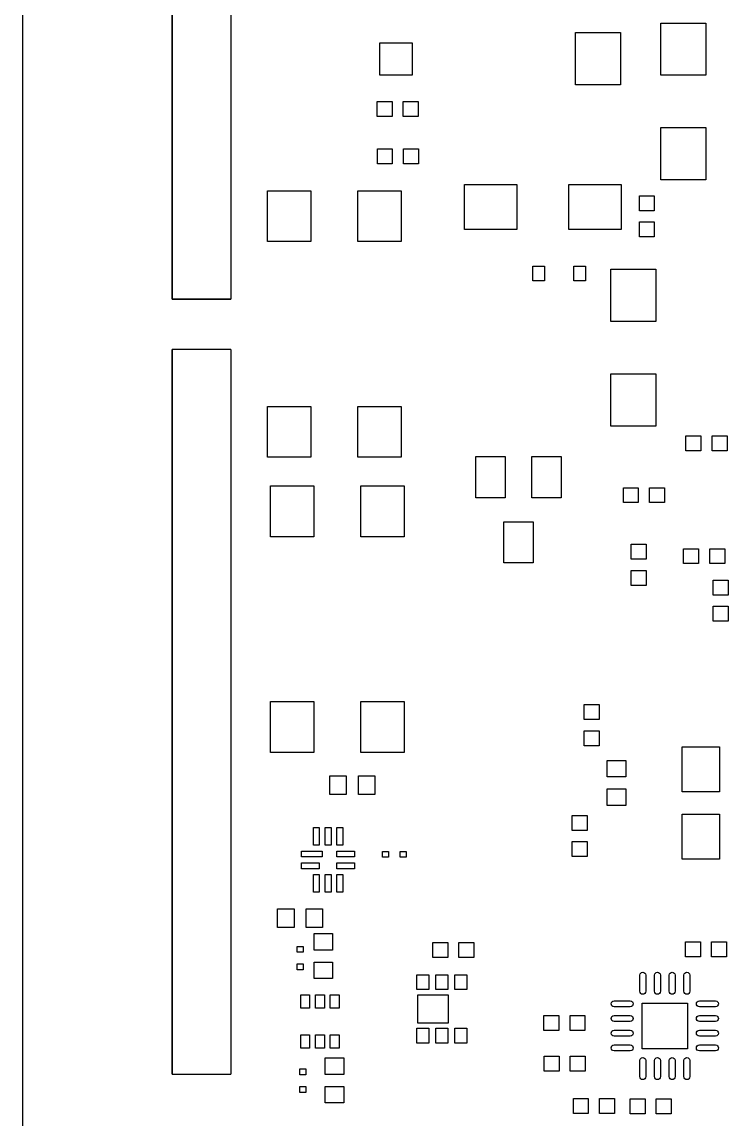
# Model space of a CAD drawing. Extents: x -29 to 115, y -38 to 102.
# Drawn here: x -7.11 to 16.9, y 36.96 to 74.25 of the extents above; entities that cross this region are included whole.
import ezdxf

# ---------------------------------------------------------------- set-up
doc = ezdxf.new("R2010")
doc.units = 0
doc.layers.add('BG_OUTLINE', color=254, linetype='CONTINUOUS')
doc.layers.add('PIN_PASTEMASK_TOP', color=85, linetype='CONTINUOUS')

msp = doc.modelspace()

# ---------------------------------------------------------------- linework, layer by layer
at = {"layer": 'BG_OUTLINE', "const_width": 0.0508}
for points in [[(-7.079996, 98.552), (-7.079996, 3.048)], [(-1.999996, 89.2302), (-1.999996, 64.8208)], [(0, 89.2302), (0, 64.8208)], [(-1.999996, 64.8208), (0, 64.8208)], [(-1.999996, 63.119), (-1.999996, 38.481)], [(-1.999996, 63.119), (0, 63.119)], [(0, 63.119), (0, 38.481)], [(-1.999996, 38.481), (0, 38.481)]]:
    msp.add_lwpolyline(points, dxfattribs=at)
at = {"layer": 'PIN_PASTEMASK_TOP'}
for points in [[(14.618487, 72.430792), (14.618487, 74.208792), (16.142487, 74.208792), (16.142487, 72.430792)], [(11.720297, 72.112505), (11.720297, 73.890505), (13.244297, 73.890505), (13.244297, 72.112505)], [(5.061395, 73.540404), (6.161392, 73.540404), (6.161392, 72.440406), (5.061395, 72.440406)], [(4.972101, 71.541335), (5.480101, 71.541335), (5.480101, 71.033335), (4.972101, 71.033335)], [(5.861101, 71.541335), (6.369101, 71.541335), (6.369101, 71.033335), (5.861101, 71.033335)], [(14.618487, 68.874792), (14.618487, 70.652792), (16.142487, 70.652792), (16.142487, 68.874792)], [(5.487111, 69.425795), (4.979111, 69.425795), (4.979111, 69.933795), (5.487111, 69.933795)], [(6.376111, 69.425795), (5.868111, 69.425795), (5.868111, 69.933795), (6.376111, 69.933795)], [(7.93811, 68.717058), (9.71611, 68.717058), (9.71611, 67.193058), (7.93811, 67.193058)], [(11.49411, 68.717058), (13.27211, 68.717058), (13.27211, 67.193058), (11.49411, 67.193058)], [(1.243914, 68.504994), (2.717114, 68.504994), (2.717114, 66.777794), (1.243914, 66.777794)], [(4.317111, 68.504994), (5.790311, 68.504994), (5.790311, 66.777794), (4.317111, 66.777794)], [(14.395399, 68.337811), (14.395399, 67.829811), (13.887399, 67.829811), (13.887399, 68.337811)], [(14.395399, 67.448811), (14.395399, 66.940811), (13.887399, 66.940811), (13.887399, 67.448811)], [(10.661193, 65.947404), (10.661193, 65.447405), (10.261194, 65.447405), (10.261194, 65.947404)], [(12.06119, 65.947404), (12.06119, 65.447405), (11.661191, 65.447405), (11.661191, 65.947404)], [(14.44531, 65.845207), (14.44531, 64.067207), (12.92131, 64.067207), (12.92131, 65.845207)], [(14.44531, 62.289207), (14.44531, 60.511207), (12.92131, 60.511207), (12.92131, 62.289207)], [(1.243914, 61.177805), (2.717114, 61.177805), (2.717114, 59.450605), (1.243914, 59.450605)], [(4.317111, 61.177805), (5.790311, 61.177805), (5.790311, 59.450605), (4.317111, 59.450605)], [(15.978734, 59.674049), (15.470734, 59.674049), (15.470734, 60.182049), (15.978734, 60.182049)], [(16.867734, 59.674049), (16.359734, 59.674049), (16.359734, 60.182049), (16.867734, 60.182049)], [(9.320911, 59.471306), (9.320911, 58.074306), (8.330311, 58.074306), (8.330311, 59.471306)], [(11.225911, 59.471306), (11.225911, 58.074306), (10.235311, 58.074306), (10.235311, 59.471306)], [(2.820492, 56.747283), (1.347292, 56.747283), (1.347292, 58.474483), (2.820492, 58.474483)], [(5.893689, 56.747283), (4.420489, 56.747283), (4.420489, 58.474483), (5.893689, 58.474483)], [(13.343026, 58.415733), (13.851026, 58.415733), (13.851026, 57.907733), (13.343026, 57.907733)], [(14.232026, 58.415733), (14.740026, 58.415733), (14.740026, 57.907733), (14.232026, 57.907733)], [(10.273411, 57.261506), (10.273411, 55.864506), (9.282811, 55.864506), (9.282811, 57.261506)], [(14.114882, 56.493562), (14.114882, 55.985562), (13.606882, 55.985562), (13.606882, 56.493562)], [(15.901213, 55.834788), (15.393213, 55.834788), (15.393213, 56.342788), (15.901213, 56.342788)], [(16.790213, 55.834788), (16.282213, 55.834788), (16.282213, 56.342788), (16.790213, 56.342788)], [(14.114882, 55.604562), (14.114882, 55.096562), (13.606882, 55.096562), (13.606882, 55.604562)], [(16.903294, 55.275074), (16.903294, 54.767074), (16.395294, 54.767074), (16.395294, 55.275074)], [(16.903294, 54.386074), (16.903294, 53.878074), (16.395294, 53.878074), (16.395294, 54.386074)], [(2.820492, 49.420094), (1.347292, 49.420094), (1.347292, 51.147294), (2.820492, 51.147294)], [(5.893689, 49.420094), (4.420489, 49.420094), (4.420489, 51.147294), (5.893689, 51.147294)], [(12.515393, 51.043535), (12.515393, 50.535535), (12.007393, 50.535535), (12.007393, 51.043535)], [(12.515393, 50.154535), (12.515393, 49.646535), (12.007393, 49.646535), (12.007393, 50.154535)], [(15.347188, 48.080473), (15.347188, 49.604473), (16.617188, 49.604473), (16.617188, 48.080473)], [(12.796926, 49.148873), (13.426846, 49.148873), (13.426846, 48.588803), (12.796926, 48.588803)], [(3.924071, 48.622102), (3.924071, 47.992182), (3.364001, 47.992182), (3.364001, 48.622102)], [(4.893843, 48.622102), (4.893843, 47.992182), (4.333773, 47.992182), (4.333773, 48.622102)], [(12.796926, 48.179101), (13.426846, 48.179101), (13.426846, 47.619031), (12.796926, 47.619031)], [(12.107672, 47.275902), (12.107672, 46.767902), (11.599672, 46.767902), (11.599672, 47.275902)], [(15.347188, 45.794473), (15.347188, 47.318473), (16.617188, 47.318473), (16.617188, 45.794473)], [(2.80383, 46.266938), (2.80383, 46.866937), (3.003829, 46.866937), (3.003829, 46.266938)], [(3.203829, 46.266938), (3.203829, 46.866937), (3.403829, 46.866937), (3.403829, 46.266938)], [(3.603828, 46.266938), (3.603828, 46.866937), (3.803828, 46.866937), (3.803828, 46.266938)], [(12.107672, 46.386902), (12.107672, 45.878902), (11.599672, 45.878902), (11.599672, 46.386902)], [(3.103817, 45.866939), (2.403818, 45.866939), (2.403818, 46.066939), (3.103817, 46.066939)], [(3.603828, 46.066939), (4.203827, 46.066939), (4.203827, 45.866939), (3.603828, 45.866939)], [(5.35498, 46.057236), (5.35498, 45.857236), (5.154981, 45.857236), (5.154981, 46.057236)], [(5.954979, 46.057236), (5.954979, 45.857236), (5.75498, 45.857236), (5.75498, 46.057236)], [(3.003829, 45.46694), (2.403831, 45.46694), (2.403831, 45.666939), (3.003829, 45.666939)], [(3.603828, 45.666939), (4.203827, 45.666939), (4.203827, 45.46694), (3.603828, 45.46694)], [(2.80383, 44.666941), (2.80383, 45.26694), (3.003829, 45.26694), (3.003829, 44.666941)], [(3.203829, 44.666941), (3.203829, 45.26694), (3.403829, 45.26694), (3.403829, 44.666941)], [(3.603828, 44.666941), (3.603828, 45.26694), (3.803828, 45.26694), (3.803828, 44.666941)], [(1.588033, 43.468747), (1.588033, 44.098667), (2.148103, 44.098667), (2.148103, 43.468747)], [(2.557805, 43.468747), (2.557805, 44.098667), (3.117875, 44.098667), (3.117875, 43.468747)], [(3.457346, 42.702607), (2.827426, 42.702607), (2.827426, 43.262677), (3.457346, 43.262677)], [(6.865798, 42.961306), (7.373798, 42.961306), (7.373798, 42.453306), (6.865798, 42.453306)], [(7.754798, 42.961306), (8.262798, 42.961306), (8.262798, 42.453306), (7.754798, 42.453306)], [(15.962478, 42.477639), (15.454478, 42.477639), (15.454478, 42.985639), (15.962478, 42.985639)], [(16.851478, 42.477639), (16.343478, 42.477639), (16.343478, 42.985639), (16.851478, 42.985639)], [(2.452853, 42.628972), (2.252853, 42.628972), (2.252853, 42.828972), (2.452853, 42.828972)], [(2.452853, 42.028974), (2.252853, 42.028974), (2.252853, 42.228973), (2.452853, 42.228973)], [(3.457346, 41.732835), (2.827426, 41.732835), (2.827426, 42.292905), (3.457346, 42.292905)], [(6.317386, 41.356712), (6.317386, 41.864712), (6.723786, 41.864712), (6.723786, 41.356712)], [(6.967398, 41.356712), (6.967398, 41.864712), (7.373798, 41.864712), (7.373798, 41.356712)], [(7.617409, 41.356712), (7.617409, 41.864712), (8.023809, 41.864712), (8.023809, 41.356712)], [(2.676855, 40.72509), (2.377135, 40.72509), (2.377135, 41.18483), (2.676855, 41.18483)], [(3.177235, 40.72509), (2.877515, 40.72509), (2.877515, 41.18483), (3.177235, 41.18483)], [(3.677615, 40.72509), (3.377895, 40.72509), (3.377895, 41.18483), (3.677615, 41.18483)], [(6.349898, 40.218106), (6.349898, 41.183306), (7.391298, 41.183306), (7.391298, 40.218106)], [(13.977645, 39.351179), (13.977645, 40.901188), (15.527655, 40.901188), (15.527655, 39.351179)], [(11.148365, 39.966494), (10.640365, 39.966494), (10.640365, 40.474494), (11.148365, 40.474494)], [(12.037365, 39.966494), (11.529365, 39.966494), (11.529365, 40.474494), (12.037365, 40.474494)], [(6.317386, 39.5367), (6.317386, 40.0447), (6.723786, 40.0447), (6.723786, 39.5367)], [(6.967398, 39.5367), (6.967398, 40.0447), (7.373798, 40.0447), (7.373798, 39.5367)], [(7.617409, 39.5367), (7.617409, 40.0447), (8.023809, 40.0447), (8.023809, 39.5367)], [(2.377135, 39.82339), (2.676855, 39.82339), (2.676855, 39.36365), (2.377135, 39.36365)], [(3.177235, 39.36365), (2.877515, 39.36365), (2.877515, 39.82339), (3.177235, 39.82339)], [(3.677615, 39.36365), (3.377895, 39.36365), (3.377895, 39.82339), (3.677615, 39.82339)], [(3.210052, 39.036015), (3.839972, 39.036015), (3.839972, 38.475945), (3.210052, 38.475945)], [(11.155172, 38.586664), (10.647172, 38.586664), (10.647172, 39.094664), (11.155172, 39.094664)], [(12.044172, 38.586664), (11.536172, 38.586664), (11.536172, 39.094664), (12.044172, 39.094664)], [(2.342159, 38.660629), (2.542159, 38.660629), (2.542159, 38.460629), (2.342159, 38.460629)], [(2.342159, 38.06063), (2.542159, 38.06063), (2.542159, 37.86063), (2.342159, 37.86063)], [(3.210052, 38.066243), (3.839972, 38.066243), (3.839972, 37.506173), (3.210052, 37.506173)], [(12.150344, 37.150243), (11.642344, 37.150243), (11.642344, 37.658243), (12.150344, 37.658243)], [(13.039344, 37.150243), (12.531344, 37.150243), (12.531344, 37.658243), (13.039344, 37.658243)], [(14.080642, 37.137238), (13.572642, 37.137238), (13.572642, 37.645238), (14.080642, 37.645238)], [(14.969642, 37.137238), (14.461642, 37.137238), (14.461642, 37.645238), (14.969642, 37.645238)]]:
    msp.add_lwpolyline(points, close=True, dxfattribs=at)
for points in [[(14.102639, 41.851199), (14.102639, 41.301187, -1), (13.902639, 41.301187), (13.902639, 41.851199, -1)], [(14.602638, 41.851199), (14.602638, 41.301187, -1), (14.402638, 41.301187), (14.402638, 41.851199, -1)], [(15.102662, 41.851199), (15.102662, 41.301187, -1), (14.902663, 41.301187), (14.902663, 41.851199, -1)], [(15.602661, 41.851199), (15.602661, 41.301187, -1), (15.402662, 41.301187), (15.402662, 41.851199, -1)], [(13.577646, 40.776195), (13.027635, 40.776195, -1), (13.027635, 40.976194), (13.577646, 40.976194, -1)], [(16.477666, 40.776195), (15.927654, 40.776195, -1), (15.927654, 40.976194), (16.477666, 40.976194, -1)], [(13.577646, 40.276196), (13.027635, 40.276196, -1), (13.027635, 40.476195), (13.577646, 40.476195, -1)], [(16.477666, 40.276196), (15.927654, 40.276196, -1), (15.927654, 40.476195), (16.477666, 40.476195, -1)], [(13.577646, 39.776171), (13.027635, 39.776171, -1), (13.027635, 39.976171), (13.577646, 39.976171, -1)], [(16.477666, 39.776171), (15.927654, 39.776171, -1), (15.927654, 39.976171), (16.477666, 39.976171, -1)], [(13.577646, 39.276172), (13.027635, 39.276172, -1), (13.027635, 39.476172), (13.577646, 39.476172, -1)], [(16.477666, 39.276172), (15.927654, 39.276172, -1), (15.927654, 39.476172), (16.477666, 39.476172, -1)], [(14.102639, 38.951179), (14.102639, 38.401168, -1), (13.902639, 38.401168), (13.902639, 38.951179, -1)], [(14.602638, 38.951179), (14.602638, 38.401168, -1), (14.402638, 38.401168), (14.402638, 38.951179, -1)], [(15.102662, 38.951179), (15.102662, 38.401168, -1), (14.902663, 38.401168), (14.902663, 38.951179, -1)], [(15.602661, 38.951179), (15.602661, 38.401168, -1), (15.402662, 38.401168), (15.402662, 38.951179, -1)]]:
    msp.add_lwpolyline(points, format="xyb", close=True, dxfattribs=at)

doc.saveas('drawing.dxf')
